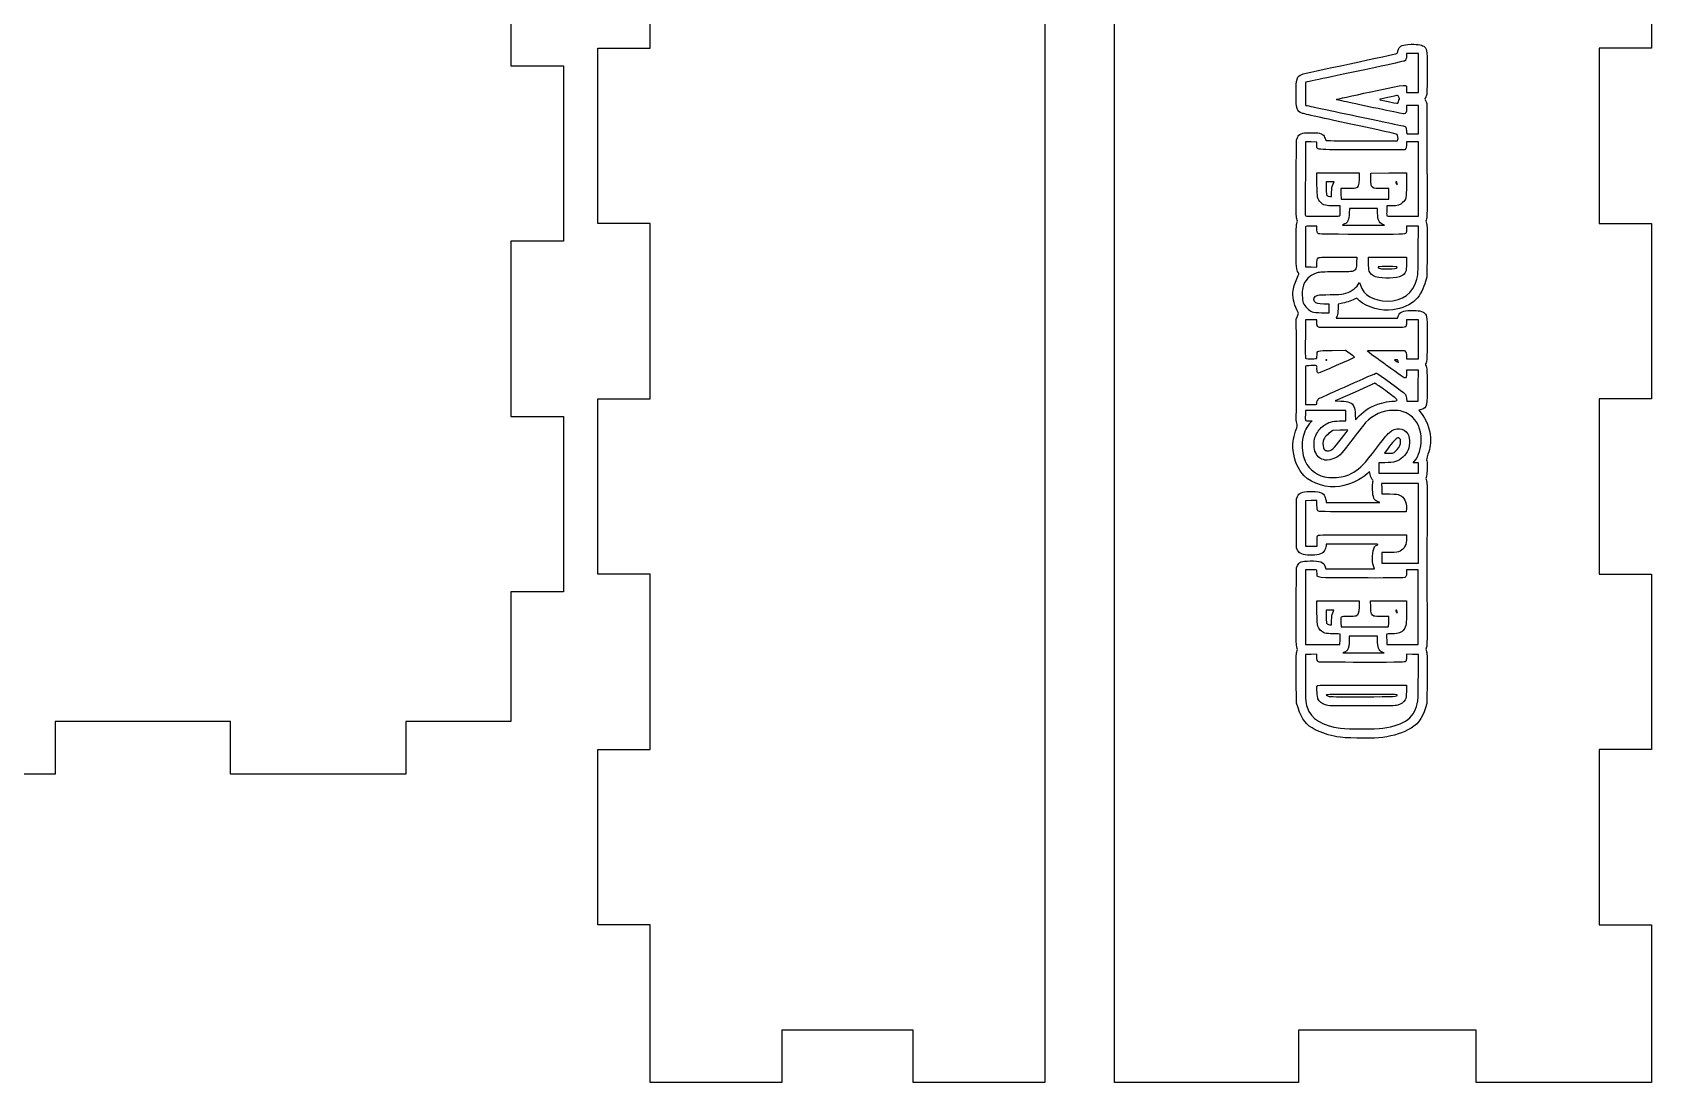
# Model space of a CAD drawing. Extents: x 7 to 524, y 11 to 256.
# Drawn here: x 339.2 to 523.9, y 40.5 to 160.3 of the extents above; entities that cross this region are included whole.
import ezdxf

# ---------------------------------------------------------------- set-up
doc = ezdxf.new("R2010")
doc.units = 0
doc.layers.get('0').update_dxf_attribs({"linetype": 'CONTINUOUS'})

msp = doc.modelspace()

# ---------------------------------------------------------------- linework, layer by layer
at = {"color": 7}
for points in [[(454.669366, 256.49924), (454.669366, 40.49924)], [(462.619328, 40.49924), (462.619328, 256.499232)], [(409.66935, 158.49924), (409.66935, 178.499237)], [(523.898892, 178.499237), (523.898892, 158.49924)], [(393.769321, 176.499233), (393.769321, 156.499236)], [(403.669315, 158.49924), (409.66935, 158.49924)], [(403.669315, 138.49923), (403.669315, 158.49924)], [(495.938545, 153.796504), (495.938545, 153.439729), (496.613286, 153.439729), (497.288026, 153.439729), (497.288026, 155.660777), (497.288026, 157.881813), (496.613286, 157.881813), (495.938545, 157.881813), (495.938545, 157.632452)], [(517.898909, 158.49924), (517.898909, 138.49923)], [(523.898892, 158.49924), (517.898909, 158.49924)], [(393.769321, 156.499236), (399.769304, 156.499236)], [(399.769304, 156.499236), (399.769304, 136.499242)], [(493.842622, 152.40909), (493.843813, 152.40909)], [(496.66951, 148.71652), (497.288026, 148.71652), (497.288026, 150.347163), (497.288026, 151.9778), (496.613286, 151.9778), (495.938545, 151.9778), (495.938545, 151.594951)], [(498.14816, 152.937233), (498.025923, 152.687656), (498.14816, 152.459287)], [(483.354671, 143.659531), (483.369752, 148.013739), (483.501118, 148.304106)], [(485.723697, 147.446438), (485.714172, 147.789295), (485.063218, 147.805144), (484.412237, 147.820993), (484.397685, 143.70044)], [(490.819017, 147.929398), (494.922651, 147.929398), (494.958026, 148.070344)], [(495.492881, 139.326854), (497.288106, 139.326854), (497.288106, 143.572139), (497.288106, 147.817413), (496.613339, 147.817413), (495.938598, 147.817413), (495.938598, 147.492552)], [(495.851074, 147.042713), (495.763524, 146.917747), (490.825473, 146.917747)], [(485.724438, 142.939094), (485.705388, 144.274528), (488.124341, 144.274528), (490.543321, 144.274528), (490.522419, 143.574882)], [(491.865603, 143.564691), (491.861898, 144.246908), (493.904535, 144.261672), (495.947171, 144.276436), (495.928915, 142.884061)], [(487.224255, 143.262404), (486.774411, 143.262404), (486.774411, 142.521798)], [(489.162937, 142.475631), (488.431972, 142.475631), (488.449699, 141.88511), (488.467426, 141.29459), (491.190889, 141.29459), (493.914377, 141.29459), (493.914377, 141.884994), (493.914377, 142.475398), (493.197462, 142.476457)], [(494.78565, 143.037485), (494.86603, 142.896917), (494.868676, 143.079659)], [(494.786338, 143.037485), (494.78565, 143.037485)], [(486.867491, 141.678368), (486.866195, 141.678368)], [(487.17544, 141.575545), (487.391631, 141.575545), (487.394276, 142.067535)], [(488.363948, 139.987085), (488.37559, 140.507219), (487.668887, 140.507205)], [(494.217457, 140.507682), (493.697472, 140.507682), (493.67948, 140.007953)], [(484.406945, 139.369042), (484.407316, 139.368555)], [(492.631386, 139.677842), (492.610219, 140.226083), (491.018248, 140.226083), (489.426276, 140.226083), (489.40511, 139.677842)], [(409.66935, 138.49923), (403.669315, 138.49923)], [(409.66935, 118.49924), (409.66935, 138.49923)], [(485.706923, 137.990946), (485.702954, 138.201806), (485.056339, 138.201806)], [(491.032271, 138.316127), (491.032403, 138.316104)], [(491.032403, 138.316104), (493.436169, 138.317956), (493.173782, 138.433708)], [(497.274585, 135.404414), (497.296281, 138.201806), (496.617387, 138.201806), (495.938492, 138.201806), (495.935847, 137.850381)], [(517.898909, 138.49923), (523.898892, 138.49923)], [(523.898892, 138.49923), (523.898892, 118.49924)], [(393.769321, 136.499242), (393.769321, 116.499244)], [(399.769304, 136.499242), (393.769321, 136.499242)], [(484.405834, 135.812084), (484.40213, 133.56293), (485.052608, 133.547082), (485.703033, 133.531233), (485.709912, 133.870394)], [(498.287331, 135.303068), (498.269075, 132.382121), (498.115273, 131.876061)], [(488.101614, 134.659371), (490.267255, 134.659371), (490.248469, 134.017114)], [(491.608904, 133.977114), (491.608904, 134.659385), (493.773725, 134.659385)], [(493.773725, 134.659385), (495.938545, 134.659385), (495.938545, 133.954717)], [(490.427724, 131.547128), (490.578431, 131.784785), (490.673575, 131.482974)], [(483.006744, 130.874737), (483.00296, 130.874332)], [(484.160989, 129.458208), (484.162709, 129.458221)], [(486.253129, 128.320582), (487.11059, 128.29351), (487.11059, 128.805576), (487.11059, 129.317646), (486.5184, 129.317646)], [(488.474015, 129.36744), (488.122595, 129.30611), (488.122595, 128.778303)], [(490.587824, 129.696502), (490.269689, 129.999567), (489.995528, 129.860626)], [(483.369964, 125.199313), (483.343506, 127.575018), (483.485243, 127.929358), (483.627007, 128.283686), (483.43603, 128.646239)], [(485.7047, 127.234528), (485.7047, 127.519365), (485.058746, 127.519365), (484.412819, 127.519365), (484.398002, 125.424852)], [(488.015545, 127.968755), (487.908494, 127.68701), (491.407027, 127.68701), (494.905586, 127.68701), (495.031448, 127.990657)], [(495.93836, 123.408425), (495.93836, 123.077286), (496.613101, 123.077286), (497.287841, 123.077286), (497.287841, 125.298323), (497.287841, 127.519365), (496.613101, 127.519365), (495.93836, 127.519365), (495.93836, 127.181987)], [(487.464656, 124.021394), (488.995641, 124.038777), (489.523379, 123.661245)], [(493.581664, 124.015115), (495.723307, 124.005061), (495.830834, 123.872322)], [(485.064488, 123.077286), (485.064805, 123.076249)], [(494.744349, 122.963788), (494.573586, 122.963788), (494.735802, 122.841251)], [(494.967551, 122.666304), (494.967657, 122.666304)], [(492.492586, 120.178075), (492.336137, 120.28013), (490.069558, 119.274401), (487.803005, 118.268685), (488.454806, 118.237388)], [(495.932777, 118.572017), (495.966538, 118.225783), (496.61318, 118.227371), (497.259795, 118.228958), (497.274612, 120.006487), (497.289429, 121.784035), (496.613868, 121.784035), (495.93836, 121.784035), (495.93836, 121.401677)], [(403.669315, 118.49924), (409.66935, 118.49924)], [(403.669315, 98.499246), (403.669315, 118.49924)], [(484.411496, 120.011787), (484.411496, 117.846982), (485.058138, 117.846982)], [(517.898909, 118.49924), (517.898909, 98.499246)], [(523.898892, 118.49924), (517.898909, 118.49924)], [(393.769321, 116.499244), (399.769304, 116.499244)], [(399.769304, 116.499244), (399.769304, 96.499242)], [(488.27735, 115.978576), (489.02239, 116.006088), (489.02239, 116.589155), (489.02239, 117.172223), (486.720991, 117.172223), (484.419592, 117.172223), (484.400807, 116.652113)], [(490.081385, 116.710699), (490.100435, 116.108611), (490.531282, 116.547245)], [(497.642568, 117.295214), (497.351711, 117.200329), (497.619126, 116.876027)], [(484.794745, 115.991403), (485.165268, 115.991403), (484.993685, 115.808661)], [(488.371224, 114.925495), (487.523261, 114.894949), (487.210444, 114.658663)], [(493.836351, 112.870701), (493.410055, 112.308414), (493.841087, 112.291824)], [(484.207794, 111.797943), (484.207211, 111.797943)], [(493.480778, 111.211949), (492.789713, 111.211949), (492.789713, 110.621557), (492.789713, 110.031148), (495.038856, 110.031148), (497.288026, 110.031148), (497.288026, 110.621557), (497.288026, 111.211949), (496.999683, 111.211949), (496.71134, 111.211949), (496.859666, 111.394694)], [(491.775776, 109.906042), (491.701217, 110.20227), (491.47312, 109.985946)], [(483.51358, 101.231685), (483.373007, 101.512834), (483.373007, 104.296158), (483.373007, 107.07948), (483.504346, 107.369844)], [(494.015712, 100.978201), (493.127083, 100.978201), (493.127083, 100.359685), (493.127083, 99.741184), (495.207555, 99.741184), (497.288026, 99.741184), (497.288026, 104.295717), (497.288026, 108.850251), (495.193505, 108.850251), (493.098984, 108.850251), (493.116447, 108.265549), (493.133909, 107.680846), (494.016004, 107.658939)], [(485.71494, 106.362155), (485.692979, 106.910356), (485.052238, 106.892893), (484.41147, 106.875404), (484.41147, 104.29229), (484.41147, 101.709176), (485.072134, 101.709176), (485.072293, 101.709383)], [(486.761208, 106.869888), (486.789651, 106.657763), (489.832676, 106.659615), (492.875676, 106.661467), (492.613315, 106.777228)], [(495.926957, 106.000943), (495.910288, 105.617093), (490.922019, 105.617093)], [(485.072293, 101.709383), (485.732984, 101.709383), (485.732984, 102.276178)], [(489.804551, 101.93295), (486.789651, 101.934538), (486.75925, 101.707872)], [(490.944905, 103.002439), (495.938545, 103.002439), (495.938545, 102.639719)], [(409.66935, 98.499246), (403.669315, 98.499246)], [(409.66935, 78.499244), (409.66935, 98.499246)], [(483.356603, 94.877471), (483.373007, 99.207099), (483.497334, 99.476366)], [(485.054407, 99.010254), (484.407766, 99.010254), (484.407766, 94.736858), (484.407766, 90.463459), (486.372059, 90.463459), (486.375895, 90.463506)], [(486.66064, 99.354128), (486.722949, 99.122747), (489.496576, 99.122747), (492.270177, 99.122747), (492.16527, 99.440745)], [(493.675326, 91.026979), (493.693053, 90.463467), (495.488648, 90.463467), (497.284243, 90.463467), (497.284243, 94.736866), (497.284243, 99.010262), (496.609502, 99.010262), (495.934735, 99.010262), (495.934735, 98.648783)], [(517.898909, 98.499246), (523.898892, 98.499246)], [(523.898892, 98.499246), (523.898892, 78.499244)], [(393.769321, 96.499242), (393.769321, 81.699387)], [(399.769304, 96.499242), (393.769321, 96.499242)], [(485.721025, 94.132441), (485.700917, 95.46788), (488.120664, 95.46788), (490.540437, 95.46788), (490.518476, 94.766002)], [(487.5285, 94.076212), (487.661453, 94.399522), (487.217905, 94.399522), (486.774331, 94.399522), (486.774331, 93.668547)], [(491.850521, 94.756215), (491.814459, 95.467841), (493.875483, 95.467841), (495.936508, 95.467841), (495.936508, 94.233575)], [(494.78565, 94.174602), (494.86603, 94.034035), (494.868676, 94.21678)], [(486.886806, 92.825124), (486.885509, 92.825124)], [(487.194754, 92.712666), (487.391551, 92.712666), (487.394197, 93.232776)], [(488.448059, 92.98748), (488.466051, 92.487743), (490.992372, 92.480679)], [(493.912287, 93.078113), (493.912287, 93.668523), (493.128723, 93.668523)], [(494.786338, 94.174602), (494.78565, 94.174602)], [(486.375895, 90.463506), (488.340188, 90.463506), (488.357915, 91.027019)], [(492.621464, 90.955869), (492.618818, 91.419763), (491.016316, 91.419763), (489.413762, 91.419763), (489.411116, 90.955885)], [(485.706394, 89.068184), (485.706394, 89.367065), (485.060281, 89.349603), (484.414142, 89.33214), (484.39959, 86.987977)], [(491.028302, 89.509249), (491.032403, 89.50885)], [(491.032403, 89.50885), (493.379945, 89.510437), (493.145498, 89.616877)], [(497.286915, 86.875608), (497.289561, 89.332325), (496.614688, 89.349708), (495.939842, 89.367065), (495.939842, 89.015664)], [(483.561099, 83.23809), (483.373456, 83.800382), (483.354936, 86.573084)], [(490.859604, 85.852729), (495.949843, 85.852729), (495.929999, 85.135814)], [(498.287146, 86.546757), (498.269154, 83.744159), (498.116384, 83.266189)], [(484.601652, 83.32408), (484.600276, 83.32408)], [(341.769303, 81.699387), (341.769303, 75.699389)], [(361.769316, 81.699387), (341.769303, 81.699387)], [(361.769316, 75.699389), (361.769316, 81.699387)], [(381.769329, 81.699387), (381.769329, 75.699389)], [(393.769321, 81.699387), (381.769329, 81.699387)], [(403.669315, 78.499244), (409.66935, 78.499244)], [(403.669315, 58.499239), (403.669315, 78.499244)], [(517.898909, 78.499244), (517.898909, 58.499239)], [(523.898892, 78.499244), (517.898909, 78.499244)], [(341.769303, 75.699389), (321.769317, 75.699389)], [(381.769329, 75.699389), (361.769316, 75.699389)], [(409.66935, 58.499239), (403.669315, 58.499239)], [(409.66935, 40.49924), (409.66935, 58.499239)], [(517.898909, 58.499239), (523.898892, 58.499239)], [(523.898892, 58.499239), (523.898892, 40.49924)], [(424.669347, 46.499242), (424.669347, 40.49924)], [(439.669343, 46.499242), (424.669347, 46.499242)], [(439.669343, 40.49924), (439.669343, 46.499242)], [(483.619334, 46.499242), (483.619334, 40.49924)], [(503.898932, 46.499242), (483.619334, 46.499242)], [(503.898932, 40.49924), (503.898932, 46.499242)], [(424.669347, 40.49924), (409.66935, 40.49924)], [(454.669366, 40.49924), (439.669343, 40.49924)], [(483.619334, 40.49924), (462.619328, 40.49924)], [(523.898892, 40.49924), (503.898932, 40.49924)]]:
    msp.add_lwpolyline(points, dxfattribs=at)
for points in [[(495.449754, 158.790311), (495.696081, 158.901335), (495.851736, 158.924026), (496.476126, 158.939911)], [(496.476126, 158.939911), (497.2998, 158.960866), (497.766631, 158.868752), (497.995231, 158.640149)], [(489.47787, 156.729249), (492.334497, 157.335981), (494.728685, 157.855646), (494.798271, 157.88407)], [(495.700685, 157.037308), (495.630491, 157.006561), (494.143427, 156.677163), (492.396119, 156.305355)], [(494.798271, 157.88407), (494.867856, 157.912473), (494.924794, 157.975862), (494.924794, 158.024911)], [(494.924794, 158.024911), (494.924794, 158.073959), (494.977579, 158.236794), (495.042084, 158.386755)], [(495.042084, 158.386755), (495.142599, 158.620403), (495.20094, 158.678167), (495.449754, 158.790311)], [(495.938545, 157.632452), (495.938545, 157.306514), (495.858588, 157.106484), (495.700685, 157.037308)], [(497.995231, 158.640149), (498.279949, 158.355428), (498.304608, 158.093306), (498.286802, 155.540042)], [(483.342871, 153.299254), (483.342871, 155.032881), (483.420605, 155.303078), (483.979696, 155.512261)], [(483.979696, 155.512261), (484.147019, 155.574869), (486.621217, 156.122506), (489.47787, 156.729249)], [(492.396119, 156.305355), (490.64881, 155.933528), (488.152996, 155.402337), (486.84987, 155.124919)], [(498.286802, 155.540042), (498.270927, 153.255135), (498.266958, 153.179554), (498.14816, 152.937233)], [(484.446077, 154.620546), (484.427027, 154.620546), (484.411629, 154.025911), (484.411629, 153.299161)], [(486.84987, 155.124919), (485.54677, 154.847511), (484.465048, 154.620546), (484.446077, 154.620546)], [(487.93871, 152.654213), (487.962522, 152.675062), (489.724171, 153.064492), (491.853273, 153.519604)], [(491.853273, 153.519604), (496.298564, 154.469784), (495.938545, 154.445381), (495.938545, 153.796504)], [(483.996365, 151.080022), (483.418753, 151.296125), (483.342871, 151.553851), (483.342871, 153.299254)], [(484.411629, 153.299161), (484.411629, 152.572401), (484.426445, 151.977787), (484.444384, 151.977787)], [(484.444384, 151.97788), (484.462376, 151.97788), (485.303724, 151.80186), (486.314009, 151.586728)], [(486.314009, 151.586728), (487.324268, 151.371592), (489.352722, 150.940393), (490.821715, 150.628494)], [(489.400665, 152.299735), (488.572704, 152.473844), (487.914844, 152.633356), (487.93871, 152.654213)], [(493.183333, 151.499516), (491.930822, 151.765523), (490.228625, 152.125615), (489.400665, 152.299735)], [(494.909528, 153.103266), (494.768214, 153.104854), (492.844561, 152.682793), (492.844561, 152.650136)], [(492.844561, 152.650136), (492.844561, 152.63143), (493.293691, 152.522951), (493.842622, 152.40909)], [(495.623585, 151.0101), (495.533945, 151.013249), (494.435818, 151.233509), (493.183333, 151.499516)], [(493.843813, 152.40909), (494.977473, 152.173912), (494.982474, 152.173372), (494.982474, 152.28523)], [(495.070262, 152.924744), (495.019727, 153.022492), (494.94739, 153.102822), (494.909528, 153.103266)], [(494.982474, 152.28523), (494.982474, 152.330572), (495.023166, 152.453029), (495.072908, 152.557349)], [(495.072908, 152.557349), (495.156199, 152.731987), (495.156067, 152.761128), (495.070262, 152.924744)], [(495.938545, 151.594951), (495.938545, 151.146583), (495.86052, 151.001708), (495.623585, 151.0101)], [(498.14816, 152.459287), (498.266641, 152.237936), (498.270318, 152.174693), (498.267884, 150.403471)], [(489.572353, 149.843475), (486.682045, 150.457531), (484.172869, 151.013982), (483.996365, 151.080022)], [(494.875291, 148.651501), (494.845419, 148.698586), (492.850805, 149.146923), (489.572353, 149.843475)], [(490.821715, 150.628494), (492.290682, 150.316606), (493.959277, 149.961265), (494.529639, 149.838853)], [(494.529639, 149.838853), (495.100054, 149.71643), (495.609324, 149.616265), (495.661394, 149.616265)], [(498.267884, 150.403471), (498.265238, 149.398378), (498.261799, 148.474818), (498.257301, 148.351117)], [(483.501118, 148.304106), (483.614333, 148.554346), (483.672594, 148.612607), (483.922837, 148.725817)], [(483.922837, 148.725817), (484.185674, 148.844734), (484.293095, 148.857178), (485.05663, 148.857178)], [(485.05663, 148.857178), (485.820164, 148.857178), (485.927559, 148.844716), (486.190422, 148.725817)], [(486.190422, 148.725817), (486.439025, 148.613356), (486.497656, 148.555243), (486.598092, 148.321796)], [(486.598092, 148.321796), (486.662598, 148.171838), (486.715382, 148.022184), (486.715382, 147.989262)], [(486.715382, 147.989262), (486.715382, 147.947477), (487.95469, 147.929398), (490.819017, 147.929398)], [(494.958026, 148.070344), (494.996232, 148.222604), (494.95247, 148.529721), (494.875291, 148.651501)], [(495.661394, 149.616265), (495.822314, 149.616265), (495.909256, 149.445704), (495.938545, 149.072503)], [(495.938545, 149.072503), (495.953891, 148.875492), (495.985615, 148.714819), (496.008819, 148.715461)], [(496.008819, 148.715461), (496.032102, 148.71652), (496.329335, 148.71652), (496.66951, 148.71652)], [(498.257301, 148.351117), (498.252803, 148.227416), (498.261005, 146.139917), (498.275557, 143.712241)], [(490.825473, 146.917747), (485.203685, 146.917747), (485.739652, 146.862198), (485.723697, 147.446438)], [(495.938598, 147.492552), (495.938598, 147.289535), (495.905764, 147.120818), (495.851074, 147.042713)], [(483.429866, 139.033571), (483.349565, 139.275327), (483.34123, 139.786136), (483.354671, 143.659531)], [(484.397685, 143.70044), (484.389747, 141.434147), (484.387631, 139.541937), (484.392922, 139.49555)], [(486.125837, 140.921622), (485.774418, 141.286591), (485.746134, 141.428847), (485.724438, 142.939094)], [(486.774411, 142.521798), (486.774411, 141.911563), (486.790815, 141.7631), (486.867491, 141.678368)], [(487.673809, 143.248355), (487.673809, 143.256054), (487.471667, 143.262404), (487.224255, 143.262404)], [(487.394276, 142.067535), (487.396922, 142.460264), (487.423645, 142.627627), (487.534585, 142.896917)], [(487.534585, 142.896917), (487.611023, 143.082469), (487.673676, 143.240618), (487.673809, 143.248355)], [(490.105303, 142.534536), (489.989045, 142.50224), (489.564971, 142.475748), (489.162937, 142.475631)], [(490.522419, 143.574882), (490.498342, 142.770917), (490.440954, 142.627743), (490.105303, 142.534536)], [(493.197462, 142.476457), (491.940903, 142.477515), (491.870974, 142.534149), (491.865603, 143.564691)], [(494.786338, 143.262404), (494.682806, 143.262404), (494.682806, 143.218592), (494.786338, 143.037485)], [(494.868676, 143.079659), (494.871322, 143.205503), (494.844335, 143.262404), (494.786338, 143.262404)], [(495.928915, 142.884061), (495.908542, 141.335552), (495.902456, 141.308049), (495.497644, 140.885525)], [(498.275557, 143.712241), (498.298576, 139.83165), (498.291168, 139.265995), (498.214676, 139.031177)], [(487.668887, 140.507205), (486.768854, 140.507187), (486.439766, 140.595571), (486.125837, 140.921622)], [(486.866195, 141.678368), (486.92562, 141.612719), (487.03738, 141.575545), (487.17544, 141.575545)], [(495.497644, 140.885525), (495.233537, 140.60989), (494.887224, 140.507682), (494.217457, 140.507682)], [(483.432511, 138.49991), (483.514135, 138.739511), (483.514056, 138.784958), (483.429866, 139.033571)], [(484.392922, 139.49555), (484.398214, 139.449163), (484.404564, 139.392233), (484.406945, 139.369042)], [(484.407316, 139.368555), (484.409962, 139.345378), (485.297215, 139.326381), (486.379626, 139.326381)], [(486.379626, 139.326381), (487.91532, 139.326381), (488.348152, 139.341806), (488.349925, 139.396672)], [(488.349925, 139.396672), (488.352571, 139.435323), (488.357598, 139.701015), (488.363948, 139.987085)], [(489.40511, 139.677842), (489.376429, 138.932032), (489.229532, 138.5894), (488.876181, 138.444093)], [(493.173782, 138.433708), (492.803656, 138.597009), (492.660331, 138.925754), (492.631386, 139.677842)], [(493.67948, 140.007953), (493.66969, 139.733101), (493.66969, 139.467419), (493.67948, 139.417548)], [(493.67948, 139.417548), (493.695884, 139.336392), (493.886464, 139.326854), (495.492881, 139.326854)], [(498.214676, 139.031177), (498.13591, 138.789488), (498.136016, 138.738413), (498.217322, 138.494054)], [(483.343876, 135.900468), (483.34123, 137.888905), (483.356576, 138.277115), (483.432511, 138.49991)], [(484.409538, 138.131512), (484.409512, 138.092861), (484.406892, 137.049117), (484.405834, 135.812084)], [(485.056339, 138.201806), (484.576596, 138.201806), (484.409671, 138.183682), (484.409538, 138.131512)], [(485.84276, 137.363233), (485.750632, 137.455353), (485.713617, 137.626496), (485.706923, 137.990946)], [(490.73398, 137.260019), (486.436114, 137.27256), (485.922585, 137.283408), (485.84276, 137.363233)], [(488.876181, 138.444093), (488.740185, 138.388165), (488.628796, 138.336087), (488.62869, 138.328351)], [(488.62869, 138.328351), (488.62869, 138.320652), (489.710174, 138.315122), (491.032271, 138.316127)], [(495.892508, 137.432176), (495.779822, 137.254974), (495.513254, 137.246078), (490.73398, 137.260019)], [(495.935847, 137.850381), (495.933201, 137.657093), (495.915738, 137.468905), (495.892508, 137.432176)], [(498.217322, 138.494054), (498.294025, 138.259541), (498.303233, 137.839711), (498.287331, 135.303068)], [(483.597797, 132.878019), (483.364037, 133.234765), (483.344511, 133.467148), (483.343876, 135.900468)], [(497.129541, 132.157204), (497.247148, 132.586289), (497.253842, 132.736007), (497.274585, 135.404414)], [(485.709912, 133.870394), (485.713881, 134.056926), (485.723406, 134.234842), (485.731079, 134.265769)], [(485.731079, 134.265769), (485.738752, 134.296704), (485.748277, 134.358154), (485.752246, 134.402326)], [(485.752246, 134.402326), (485.756215, 134.446517), (485.799024, 134.522426), (485.847628, 134.571008)], [(485.847628, 134.571008), (485.924913, 134.648291), (486.207832, 134.659371), (488.101614, 134.659371)], [(489.755815, 133.028969), (489.643102, 132.997653), (488.801066, 132.972999), (487.838618, 132.972819)], [(490.093185, 133.229814), (490.018149, 133.150053), (489.866331, 133.059674), (489.755815, 133.028969)], [(490.248469, 134.017114), (490.231271, 133.428178), (490.218254, 133.362802), (490.093185, 133.229814)], [(491.675341, 133.073091), (491.638802, 133.195051), (491.608904, 133.601856), (491.608904, 133.977114)], [(492.412523, 132.415358), (492.088593, 132.50353), (491.757494, 132.798956), (491.675341, 133.073091)], [(493.773725, 133.591047), (492.751904, 133.591047), (492.670439, 133.583665), (492.687927, 133.492636)], [(492.687927, 133.492636), (492.701157, 133.42381), (492.782648, 133.382815), (492.959152, 133.35623)], [(492.959152, 133.35623), (493.097899, 133.335354), (493.464453, 133.318222), (493.773725, 133.318222)], [(494.859522, 133.492636), (494.876984, 133.583658), (494.795545, 133.591047), (493.773725, 133.591047)], [(493.773725, 133.318222), (494.528713, 133.318222), (494.835471, 133.367511), (494.859522, 133.492636)], [(495.938545, 133.954717), (495.938545, 133.028583), (495.830701, 132.754056), (495.376253, 132.523215)], [(483.00296, 130.874332), (483.073234, 131.319801), (483.276328, 131.94191), (483.489979, 132.366154)], [(483.489979, 132.366154), (483.668758, 132.721198), (483.67651, 132.757898), (483.597797, 132.878019)], [(484.096483, 131.151324), (483.994857, 130.704867), (484.028009, 129.83389), (484.160989, 129.458208)], [(485.751267, 132.869584), (484.866871, 132.624358), (484.29717, 132.032773), (484.096483, 131.151324)], [(487.838618, 132.972819), (486.348722, 132.972819), (486.073476, 132.958929), (485.751267, 132.869584)], [(488.73627, 130.472636), (489.466546, 130.644782), (490.117844, 131.058511), (490.427724, 131.547128)], [(490.673575, 131.482974), (491.039626, 130.321758), (492.171117, 129.652976), (493.764596, 129.655992)], [(495.376253, 132.523215), (494.800652, 132.230832), (493.292262, 132.175937), (492.412523, 132.415358)], [(493.764596, 129.655992), (495.522329, 129.659379), (496.680913, 130.520531), (497.129541, 132.157204)], [(498.115273, 131.876061), (498.030659, 131.597724), (497.831216, 131.104319), (497.672069, 130.779595)], [(483.43603, 128.646239), (483.070297, 129.340606), (482.902286, 130.212678), (483.006744, 130.874737)], [(484.162709, 129.458221), (484.288439, 129.102965), (484.84409, 128.532307), (485.170718, 128.422952)], [(485.459193, 129.605364), (485.25086, 129.902803), (485.414082, 130.206492), (485.845459, 130.32406)], [(486.5184, 129.317646), (485.871679, 129.317646), (485.61117, 129.388414), (485.459193, 129.605364)], [(485.845459, 130.32406), (485.972908, 130.358805), (486.569914, 130.385866), (487.223065, 130.386512)], [(487.223065, 130.386512), (488.051528, 130.38757), (488.477163, 130.411568), (488.73627, 130.472636)], [(489.995528, 129.860626), (489.635297, 129.678095), (488.913699, 129.444185), (488.474015, 129.36744)], [(494.363984, 128.637801), (493.139651, 128.449201), (491.378849, 128.942871), (490.587824, 129.696502)], [(497.01196, 129.821153), (496.426173, 129.239551), (495.456051, 128.806021), (494.363984, 128.637801)], [(497.672069, 130.779595), (497.442464, 130.311193), (497.306071, 130.113134), (497.01196, 129.821153)], [(485.170718, 128.422952), (485.299782, 128.379743), (485.761083, 128.336118), (486.253129, 128.320582)], [(488.122595, 128.778303), (488.122595, 128.39552), (488.093173, 128.173092), (488.015545, 127.968755)], [(495.031448, 127.990657), (495.143446, 128.260886), (495.189457, 128.308784), (495.449437, 128.425949)], [(495.449437, 128.425949), (495.697828, 128.537871), (495.851921, 128.560405), (496.477608, 128.57632)], [(496.477608, 128.57632), (497.301308, 128.597275), (497.768113, 128.50516), (497.996739, 128.276558)], [(497.996739, 128.276558), (498.281431, 127.99185), (498.30609, 127.729714), (498.288284, 125.176445)], [(485.895862, 126.662734), (485.774947, 126.743472), (485.7047, 126.953599), (485.7047, 127.234528)], [(490.83558, 126.620573), (488.152757, 126.62216), (485.929887, 126.639993), (485.895862, 126.662734)], [(495.825886, 126.732169), (495.715158, 126.621422), (495.639064, 126.619708), (490.83558, 126.620573)], [(495.93836, 127.181987), (495.93836, 126.919597), (495.913489, 126.819635), (495.825886, 126.732169)], [(483.391131, 122.626793), (483.394041, 122.735042), (483.384516, 123.892671), (483.369964, 125.199313)], [(484.398002, 125.424852), (484.3898, 124.272848), (484.392446, 123.273377), (484.403823, 123.203799)], [(485.728724, 123.510227), (485.736926, 124.013612), (485.695043, 124.001301), (487.464656, 124.021394)], [(491.440047, 123.977923), (491.440047, 124.003905), (492.403791, 124.020634), (493.581664, 124.015115)], [(492.353759, 123.268985), (491.851236, 123.632916), (491.440047, 123.951938), (491.440047, 123.977923)], [(495.830834, 123.872322), (495.909521, 123.775188), (495.93836, 123.650734), (495.93836, 123.408425)], [(498.288284, 125.176445), (498.273467, 123.03272), (498.262884, 122.804874), (498.169459, 122.617353)], [(483.388485, 117.566203), (483.37896, 117.711552), (483.379489, 122.277591), (483.391131, 122.626793)], [(485.023134, 122.289055), (484.671291, 122.273657), (484.389721, 122.241957), (484.397473, 122.218771)], [(484.397473, 122.218771), (484.405146, 122.195594), (484.411496, 121.20243), (484.411496, 120.011787)], [(484.403823, 123.203799), (484.423932, 123.081215), (484.444305, 123.077286), (485.064488, 123.077286)], [(485.705335, 122.204701), (485.66541, 122.310465), (485.62477, 122.315495), (485.023134, 122.289055)], [(485.064805, 123.076249), (485.534282, 123.076249), (485.707425, 123.094982), (485.714437, 123.14653)], [(485.721475, 122.047486), (485.736027, 122.072118), (485.728883, 122.14286), (485.705335, 122.204701)], [(485.733381, 121.724175), (485.712214, 121.877366), (485.706923, 122.022869), (485.721475, 122.047486)], [(485.714437, 123.14653), (485.719729, 123.185186), (485.726079, 123.348831), (485.728724, 123.510227)], [(489.959756, 123.216891), (489.79365, 123.095423), (485.996297, 121.445617), (485.882844, 121.445617)], [(486.806028, 122.959353), (486.746762, 122.961735), (486.71353, 122.948506), (486.732236, 122.929802)], [(486.732236, 122.929802), (486.751021, 122.911123), (486.799414, 122.909138), (486.840001, 122.92541)], [(486.840001, 122.925368), (486.884848, 122.943333), (486.871539, 122.956649), (486.806028, 122.959353)], [(489.523379, 123.661245), (489.977324, 123.336504), (490.038364, 123.274348), (489.959756, 123.216891)], [(493.632966, 122.339826), (493.431962, 122.486919), (492.856308, 122.905037), (492.353759, 123.268985)], [(495.716242, 120.885687), (495.640413, 120.887274), (495.166835, 121.217376), (493.632966, 122.339826)], [(494.735802, 122.841251), (494.82502, 122.773859), (494.929319, 122.695119), (494.967551, 122.666304)], [(494.976124, 122.788824), (494.925932, 122.932818), (494.884922, 122.963788), (494.744349, 122.963788)], [(494.967657, 122.666304), (495.022293, 122.625119), (495.024145, 122.651381), (494.976124, 122.788824)], [(498.169459, 122.617353), (498.070373, 122.418212), (498.070373, 122.405385), (498.169459, 122.223756)], [(498.169459, 122.223756), (498.261772, 122.054547), (498.273573, 121.848254), (498.28876, 120.13417)], [(485.882844, 121.445617), (485.792224, 121.445617), (485.764602, 121.497115), (485.733381, 121.724175)], [(486.087076, 118.600295), (486.48239, 118.800551), (492.458269, 121.445617), (492.515366, 121.445617)], [(493.759543, 119.267278), (493.148752, 119.712106), (492.578602, 120.121972), (492.492586, 120.178075)], [(492.515366, 121.445617), (492.58818, 121.445617), (495.606255, 119.232049), (495.764079, 119.062869)], [(495.93836, 121.401677), (495.93836, 121.014952), (495.881634, 120.883187), (495.716242, 120.885687)], [(498.28876, 120.13417), (498.310456, 117.695727), (498.265476, 117.498409), (497.642568, 117.295214)], [(485.705071, 117.945372), (485.705071, 117.999495), (485.731794, 118.13887), (485.764073, 118.255086)], [(485.764073, 118.255086), (485.811698, 118.426559), (485.872605, 118.491655), (486.087076, 118.600295)], [(488.454806, 118.237388), (488.947672, 118.213707), (489.186881, 118.174494), (489.435907, 118.076463)], [(493.071256, 118.014479), (493.501706, 118.143352), (493.824498, 118.200052), (494.265585, 118.224246)], [(494.870052, 118.357945), (494.870052, 118.423826), (494.487121, 118.737376), (493.759543, 119.267278)], [(494.265585, 118.224246), (494.796313, 118.253361), (494.870052, 118.269677), (494.870052, 118.357945)], [(495.764079, 119.062869), (495.864277, 118.95552), (495.907721, 118.829083), (495.932777, 118.572017)], [(483.421928, 115.734644), (483.354433, 115.932732), (483.342368, 116.144621), (483.366524, 116.706781)], [(483.366524, 116.706781), (483.383458, 117.102153), (483.393353, 117.488895), (483.388485, 117.566203)], [(484.400807, 116.652113), (484.390488, 116.366024), (484.391282, 116.100359), (484.403453, 116.061687)], [(485.058138, 117.846982), (485.636358, 117.846982), (485.704806, 117.857353), (485.705071, 117.945372)], [(489.435854, 118.076463), (489.74084, 117.956427), (489.776109, 117.923478), (489.913798, 117.629828)], [(489.913798, 117.629828), (490.039448, 117.361821), (490.065351, 117.219665), (490.081385, 116.710699)], [(490.531282, 116.547245), (491.244678, 117.273521), (491.942146, 117.676407), (493.071256, 118.014479)], [(494.440184, 117.1773), (493.232678, 117.173993), (492.087112, 116.670033), (491.267565, 115.781636)], [(496.307375, 116.633986), (495.730107, 117.039561), (495.2492, 117.179499), (494.440184, 117.1773)], [(497.625, 113.83166), (497.627645, 115.054953), (497.167561, 116.029636), (496.307375, 116.633986)], [(497.619126, 116.876027), (498.162898, 116.216561), (498.613774, 115.033887), (498.674496, 114.107734)], [(482.997404, 112.608345), (482.911468, 113.299424), (482.994758, 113.948862), (483.288499, 114.822858)], [(483.288499, 114.822858), (483.504954, 115.471494), (483.506939, 115.485139), (483.421928, 115.734644)], [(484.993685, 115.808661), (484.578739, 115.366664), (484.257615, 114.736609), (484.102198, 114.059503)], [(484.403453, 116.061687), (484.417476, 116.014684), (484.546936, 115.991403), (484.794745, 115.991403)], [(485.580505, 114.329463), (485.819582, 114.834338), (486.075805, 115.142212), (486.521786, 115.460448)], [(487.210444, 114.658663), (486.776554, 114.330918), (486.47903, 113.952667), (486.43032, 113.666877)], [(486.521786, 115.460448), (487.065188, 115.848211), (487.396737, 115.946067), (488.27735, 115.978576)], [(487.579352, 112.84624), (487.812265, 113.051274), (489.285227, 114.914496), (489.23792, 114.944254)], [(489.23792, 114.944254), (489.227601, 114.95071), (488.837605, 114.942402), (488.371224, 114.925495)], [(491.267565, 115.781636), (491.09966, 115.5996), (490.468867, 114.794285), (489.865829, 113.992034)], [(492.518144, 112.880461), (493.142244, 113.698355), (493.782985, 114.486205), (493.941973, 114.631239)], [(493.941973, 114.631239), (494.672646, 115.297793), (495.652478, 115.234428), (496.087268, 114.492478)], [(484.102198, 114.059503), (483.9725, 113.494403), (484.025363, 112.361735), (484.207794, 111.797943)], [(485.39564, 113.319363), (485.39564, 113.903327), (485.406224, 113.961568), (485.580505, 114.329463)], [(485.578759, 112.327686), (485.405668, 112.679293), (485.39564, 112.733575), (485.39564, 113.319363)], [(486.43032, 113.666877), (486.373752, 113.334653), (486.427145, 112.894746), (486.544011, 112.730144)], [(486.544011, 112.730133), (486.614629, 112.630705), (486.706466, 112.5843), (486.857807, 112.571597)], [(486.857807, 112.571597), (487.171444, 112.545245), (487.287676, 112.58951), (487.579352, 112.84624)], [(489.865829, 113.992034), (488.637818, 112.358388), (488.291214, 111.976047), (487.838115, 111.755167)], [(491.004146, 111.005767), (491.212717, 111.218976), (491.894019, 112.062587), (492.518144, 112.880461)], [(494.942495, 114.056675), (494.78602, 114.006999), (494.314877, 113.501886), (493.836351, 112.870701)], [(494.430897, 112.340987), (494.518236, 112.377158), (494.724875, 112.552749), (494.890081, 112.731202)], [(494.890081, 112.731202), (495.194087, 113.059545), (495.263593, 113.2476), (495.263593, 113.741394)], [(495.263593, 113.741394), (495.263593, 113.927725), (495.085926, 114.102199), (494.942495, 114.056675)], [(496.265544, 113.74064), (496.304067, 112.935042), (496.073351, 112.34435), (495.52897, 111.854926)], [(496.087268, 114.492478), (496.216014, 114.272807), (496.246176, 114.14554), (496.265544, 113.74064)], [(496.859666, 111.394694), (497.331841, 111.976441), (497.624365, 112.907846), (497.625, 113.83166)], [(498.674496, 114.107734), (498.715506, 113.482582), (498.636634, 112.954127), (498.38774, 112.186571)], [(484.269547, 109.71591), (483.616767, 110.373963), (483.14057, 111.456688), (482.997404, 112.608345)], [(484.207211, 111.797943), (484.567627, 110.684153), (485.445805, 109.869609), (486.566475, 109.609711)], [(486.638203, 111.522136), (486.104618, 111.626956), (485.815481, 111.846814), (485.578759, 112.327686)], [(487.838115, 111.755167), (487.487172, 111.584104), (486.901622, 111.47037), (486.638203, 111.522136)], [(488.713145, 109.636561), (489.579682, 109.860052), (490.310726, 110.296972), (491.004146, 111.005767)], [(495.52897, 111.854926), (494.978134, 111.359655), (494.507599, 111.211949), (493.480778, 111.211949)], [(493.841087, 112.291824), (494.082599, 112.282564), (494.341917, 112.304075), (494.430897, 112.340997)], [(498.38774, 112.186571), (498.234309, 111.713448), (498.207242, 111.564281), (498.248649, 111.419972)], [(498.248649, 111.419972), (498.332681, 111.12689), (498.310535, 110.030753), (498.213989, 109.705652)], [(488.325716, 108.508055), (486.9502, 108.275526), (485.173549, 108.804579), (484.269547, 109.71591)], [(486.566475, 109.609711), (487.125989, 109.47996), (488.15588, 109.492819), (488.713145, 109.636561)], [(491.47312, 109.985946), (490.716702, 109.268537), (489.531025, 108.7118), (488.325716, 108.508055)], [(492.092827, 109.229315), (491.989216, 109.290169), (491.862957, 109.559591), (491.775776, 109.906042)], [(492.070575, 108.164401), (492.059727, 108.547465), (492.076661, 108.929349), (492.108702, 109.020931)], [(492.108702, 109.020931), (492.152384, 109.146267), (492.148548, 109.196572), (492.092827, 109.229315)], [(498.213989, 109.705652), (498.136545, 109.444889), (498.136704, 109.389115), (498.216634, 109.147201)], [(498.216634, 109.147201), (498.293655, 108.910412), (498.301275, 108.320238), (498.280584, 104.183351)], [(483.504346, 107.369844), (483.617561, 107.62009), (483.675849, 107.678362), (483.926065, 107.791561)], [(483.926065, 107.791561), (484.188929, 107.910483), (484.296323, 107.922919), (485.059858, 107.922919)], [(485.059858, 107.922919), (485.823392, 107.922919), (485.930787, 107.91051), (486.19365, 107.791561)], [(486.19365, 107.791561), (486.446354, 107.677248), (486.50017, 107.622699), (486.608385, 107.371117)], [(486.608385, 107.371117), (486.676779, 107.21211), (486.745545, 106.986561), (486.761208, 106.869888)], [(492.220488, 107.183054), (492.112009, 107.424274), (492.086768, 107.589538), (492.070575, 108.164401)], [(492.613315, 106.777228), (492.392229, 106.874753), (492.330423, 106.938624), (492.220488, 107.183054)], [(494.016004, 107.658939), (494.753979, 107.640629), (494.939479, 107.61824), (495.151145, 107.52194)], [(495.151145, 107.52194), (495.680524, 107.281111), (495.958945, 106.735236), (495.926957, 106.000943)], [(485.835299, 105.715516), (485.758649, 105.792134), (485.731979, 105.935374), (485.71494, 106.362155)], [(490.922019, 105.617093), (486.245852, 105.617093), (485.927612, 105.623232), (485.835299, 105.715516)], [(498.280584, 104.183351), (498.252618, 98.580238), (498.252671, 100.092069), (498.277938, 94.850888)], [(485.732984, 102.276178), (485.732984, 102.772378), (485.746742, 102.852912), (485.842151, 102.922709)], [(485.842151, 102.922709), (485.934411, 102.990114), (486.723161, 103.002439), (490.944905, 103.002439)], [(486.75925, 101.707872), (486.742581, 101.583182), (486.669609, 101.361784), (486.597219, 101.215871)], [(492.585005, 101.825283), (492.818579, 101.931315), (492.808207, 101.931741), (489.804551, 101.93295)], [(492.16527, 99.440745), (491.975193, 100.016896), (492.03782, 101.134456), (492.286211, 101.598573)], [(492.286211, 101.598573), (492.321612, 101.664721), (492.456073, 101.766744), (492.585005, 101.825283)], [(495.938545, 102.639719), (495.938545, 101.834465), (495.719391, 101.384355), (495.201681, 101.126376)], [(483.497334, 99.476366), (483.687649, 99.888621), (483.947655, 99.985974), (484.928863, 100.012337)], [(483.991523, 100.809966), (483.693205, 100.934265), (483.637855, 100.983091), (483.51358, 101.231685)], [(485.059858, 100.669398), (484.407607, 100.669398), (484.29254, 100.68448), (483.991523, 100.809966)], [(484.928863, 100.012337), (486.093505, 100.043635), (486.518479, 99.882115), (486.66064, 99.354128)], [(486.128219, 100.809966), (485.827176, 100.684538), (485.712109, 100.669398), (485.059858, 100.669398)], [(486.597219, 101.215871), (486.482496, 100.984647), (486.422224, 100.932471), (486.128219, 100.809966)], [(495.201681, 101.126376), (494.918153, 100.985086), (494.863014, 100.978201), (494.015712, 100.978201)], [(485.706658, 98.93997), (485.702689, 98.991784), (485.531213, 99.010254), (485.054407, 99.010254)], [(490.609043, 98.065819), (485.300179, 98.08471), (485.756003, 98.03771), (485.728089, 98.569154)], [(485.728089, 98.569154), (485.719358, 98.734434), (485.709833, 98.901299), (485.706658, 98.93997)], [(495.52643, 98.083228), (495.395356, 98.064496), (493.18254, 98.056662), (490.609043, 98.065819)], [(495.934735, 98.648783), (495.934735, 98.222286), (495.86978, 98.13229), (495.52643, 98.083228)], [(483.430527, 90.221905), (483.350438, 90.51079), (483.34205, 91.040113), (483.356603, 94.877471)], [(490.518476, 94.766002), (490.494664, 94.003475), (490.434207, 93.824048), (490.166501, 93.722276)], [(492.203899, 93.722223), (491.947491, 93.819717), (491.889362, 93.989807), (491.850521, 94.756215)], [(494.786338, 94.399522), (494.682806, 94.399522), (494.682806, 94.355712), (494.786338, 94.174602)], [(494.868676, 94.21678), (494.871322, 94.342615), (494.844335, 94.399522), (494.786338, 94.399522)], [(495.936508, 94.233575), (495.936508, 92.855787), (495.891873, 92.54197), (495.647954, 92.205266)], [(498.277938, 94.850888), (498.298047, 91.027458), (498.28958, 90.405295), (498.216423, 90.190057)], [(485.810666, 92.580255), (485.766084, 92.71892), (485.733804, 93.278109), (485.721025, 94.132441)], [(486.104353, 92.120528), (485.981137, 92.254177), (485.848977, 92.461052), (485.810666, 92.580255)], [(486.774331, 93.668547), (486.774331, 93.012539), (486.785708, 92.926047), (486.886806, 92.825124)], [(486.885509, 92.825124), (486.955121, 92.755502), (487.07294, 92.712666), (487.194754, 92.712666)], [(487.394197, 93.232776), (487.396843, 93.648881), (487.422137, 93.817555), (487.5285, 94.076212)], [(489.245804, 93.668547), (488.345665, 93.668547), (488.421151, 93.732981), (488.448059, 92.98748)], [(490.166501, 93.722276), (490.088793, 93.692741), (489.674482, 93.668547), (489.245804, 93.668547)], [(490.992372, 92.480679), (492.381857, 92.476737), (493.581928, 92.473615), (493.659239, 92.473615)], [(493.128723, 93.668523), (492.697796, 93.668523), (492.281607, 93.69268), (492.203899, 93.722223)], [(493.659239, 92.473615), (493.736551, 92.473615), (493.825133, 92.476763), (493.856036, 92.480679)], [(493.856036, 92.480679), (493.889506, 92.484912), (493.912287, 92.726681), (493.912287, 93.078113)], [(487.592132, 91.700537), (486.682336, 91.700537), (486.424314, 91.773384), (486.104353, 92.120528)], [(488.35527, 91.645535), (488.344157, 91.677682), (488.027107, 91.700537), (487.592132, 91.700537)], [(488.357915, 91.027019), (488.367705, 91.336936), (488.36744, 91.615272), (488.35527, 91.645535)], [(489.411116, 90.955885), (489.40847, 90.489647), (489.312717, 90.044412), (489.159603, 89.810737)], [(493.145498, 89.616877), (492.786538, 89.779863), (492.622443, 90.199113), (492.621464, 90.955869)], [(493.677972, 91.645495), (493.667653, 91.615235), (493.667389, 91.336896), (493.675326, 91.026979)], [(494.296488, 91.70105), (493.956314, 91.699462), (493.688608, 91.676708), (493.677972, 91.645495)], [(495.647954, 92.205266), (495.377364, 91.831712), (495.028934, 91.701725), (494.296488, 91.70105)], [(483.354936, 86.573084), (483.338796, 89.014817), (483.347263, 89.378627), (483.427881, 89.620885)], [(483.427881, 89.620885), (483.511966, 89.874041), (483.512045, 89.921939), (483.430527, 90.221905)], [(485.897449, 88.482317), (485.774947, 88.564126), (485.706288, 88.774708), (485.706394, 89.068184)], [(488.878986, 89.61331), (488.769951, 89.573885), (488.68076, 89.534065), (488.68076, 89.524807)], [(488.68076, 89.524807), (488.68076, 89.51552), (489.737135, 89.508562), (491.028302, 89.509249)], [(489.159603, 89.810737), (489.11428, 89.741567), (488.987994, 89.65272), (488.878986, 89.61331)], [(495.939842, 89.015664), (495.939842, 88.739095), (495.916029, 88.640247), (495.8275, 88.55177)], [(498.216423, 90.190057), (498.140884, 89.968312), (498.141016, 89.909882), (498.219069, 89.64552)], [(498.219069, 89.64552), (498.292411, 89.393214), (498.302492, 88.934437), (498.287146, 86.546757)], [(484.39959, 86.987977), (484.382921, 84.330184), (484.407792, 83.881954), (484.601652, 83.32408)], [(490.837194, 88.440169), (488.154345, 88.442815), (485.931475, 88.459483), (485.897449, 88.482317)], [(495.8275, 88.55177), (495.716745, 88.441015), (495.640651, 88.439296), (490.837194, 88.440169)], [(497.230638, 84.037476), (497.260986, 84.247264), (497.286306, 85.524407), (497.286915, 86.875608)], [(485.836727, 84.274304), (485.750473, 84.474991), (485.680015, 85.553591), (485.740022, 85.75433)], [(485.739943, 85.75433), (485.767671, 85.84712), (486.060432, 85.852729), (490.859604, 85.852729)], [(495.929999, 85.135814), (495.912272, 84.496872), (495.894836, 84.391594), (495.769741, 84.168047)], [(485.510311, 80.753388), (484.508572, 81.265436), (484.005281, 81.906998), (483.561099, 83.23809)], [(484.600276, 83.32408), (485.073087, 81.964518), (486.274824, 81.212863), (488.420807, 80.934469)], [(486.687998, 83.587181), (486.251224, 83.724606), (485.978226, 83.944977), (485.836727, 84.274304)], [(490.84992, 83.462986), (487.12083, 83.462986), (487.078549, 83.465632), (486.687998, 83.587181)], [(490.817032, 84.784394), (487.599699, 84.784394), (486.768616, 84.769842), (486.786899, 84.714095)], [(486.786899, 84.714095), (486.799599, 84.675439), (486.907496, 84.61133), (487.026717, 84.571643)], [(487.026717, 84.571643), (487.196421, 84.515128), (488.050972, 84.502931), (490.963902, 84.515419)], [(494.870184, 84.73505), (494.870184, 84.762884), (493.104646, 84.784394), (490.817032, 84.784394)], [(494.930033, 83.559929), (494.647114, 83.472273), (494.257304, 83.462986), (490.84992, 83.462986)], [(490.963902, 84.515419), (494.762261, 84.531823), (494.870184, 84.537909), (494.870184, 84.73505)], [(493.239531, 80.930235), (495.748257, 81.268849), (496.967563, 82.218121), (497.230638, 84.037476)], [(495.769741, 84.168047), (495.603292, 83.870603), (495.356965, 83.692194), (494.930033, 83.559929)], [(498.116384, 83.266189), (497.700882, 81.96645), (497.11356, 81.223261), (496.107297, 80.723807)], [(488.000331, 79.940244), (487.134958, 80.095263), (486.201376, 80.400116), (485.510311, 80.753388)], [(492.766376, 79.831632), (491.69148, 79.727201), (488.82509, 79.792527), (488.000331, 79.940244)], [(488.420807, 80.934469), (489.312109, 80.818819), (492.394028, 80.816121), (493.239531, 80.930235)], [(496.107297, 80.723807), (495.155299, 80.251341), (494.051167, 79.956489), (492.766376, 79.831632)]]:
    msp.add_open_spline(points, degree=3, dxfattribs=at)

doc.saveas('drawing.dxf')
